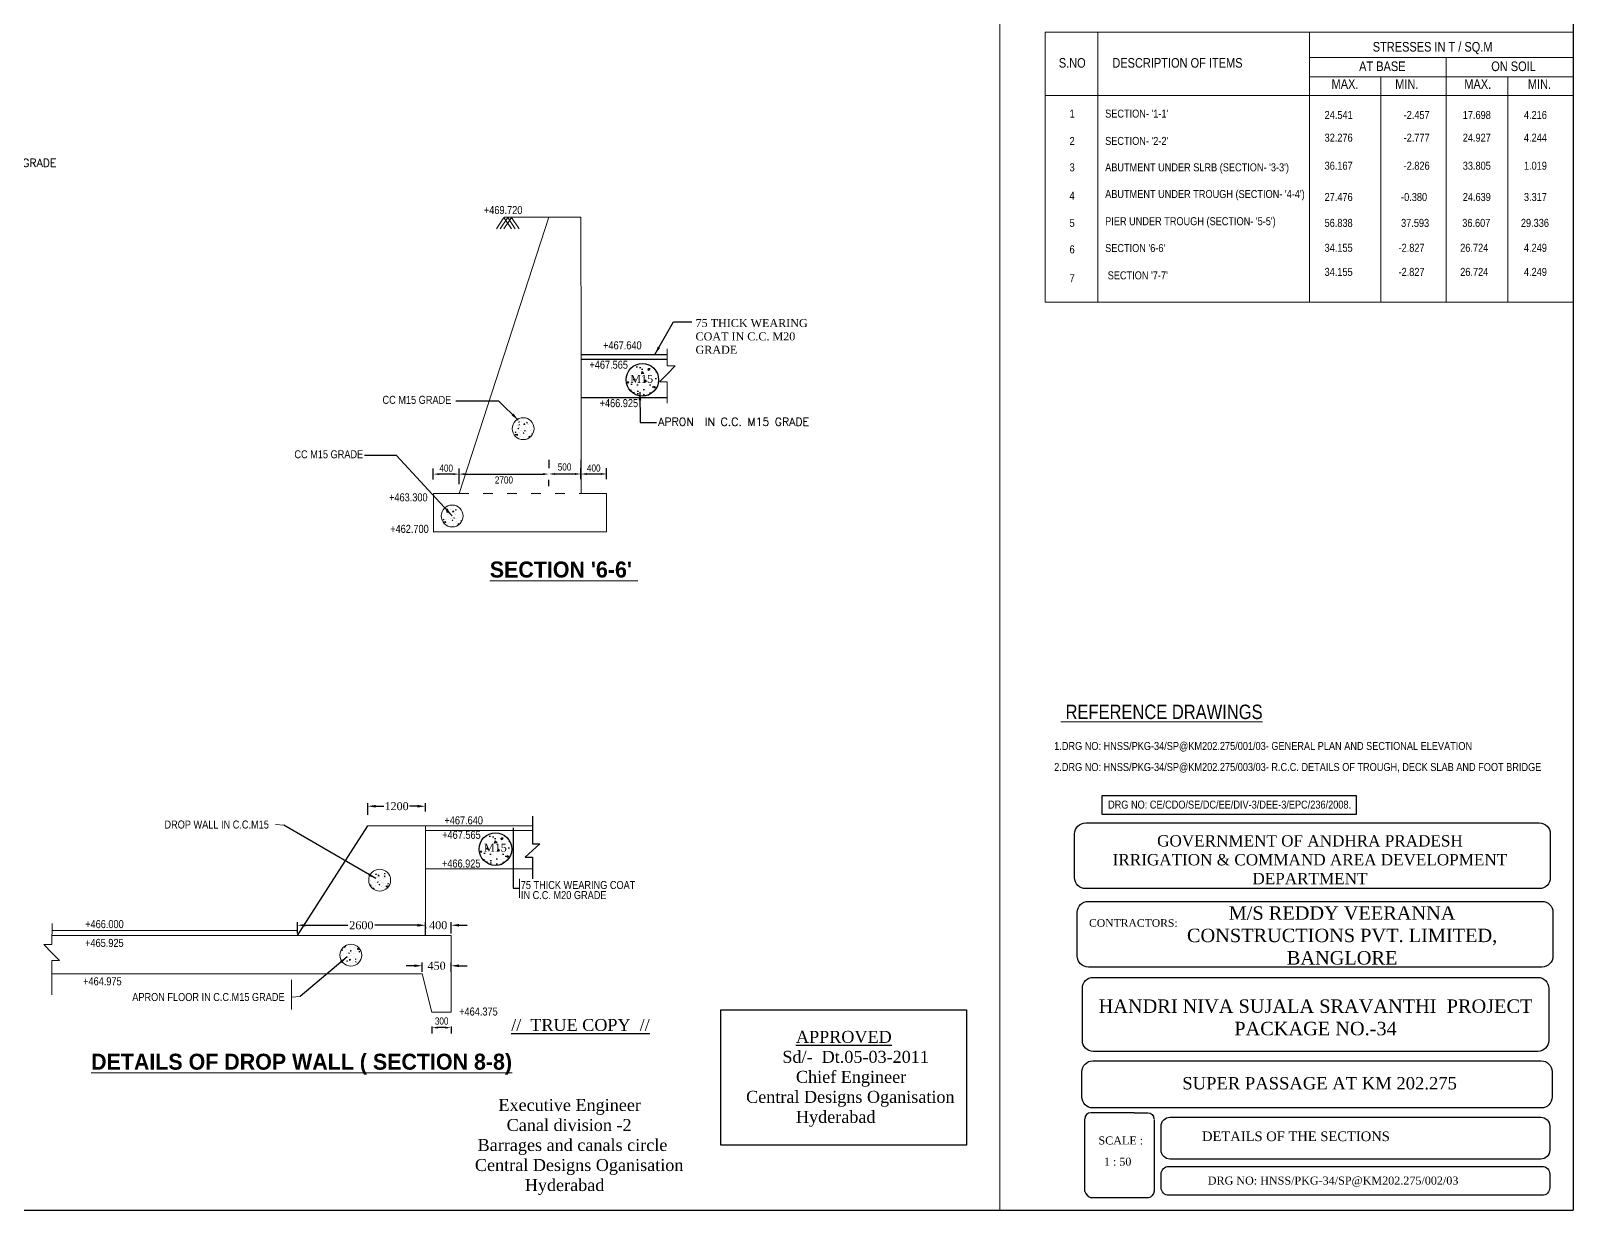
# Model space of a CAD drawing. Header units: millimetres. Extents: x 80 to 6605, y 46 to 2491.
# Drawn here: x 5959 to 6440.8, y 95.7 to 464.2 of the extents above; entities that cross this region are included whole.
import ezdxf
from ezdxf.enums import TextEntityAlignment as Align

# ---------------------------------------------------------------- set-up
doc = ezdxf.new("R2010")
doc.units = ezdxf.units.MM
doc.linetypes.add('ACAD_ISO03W100', pattern=[30, 12, -18])
for name, color, linetype in [('MAIN', 7, 'Continuous'), ('SHEET', 3, 'Continuous'), ('TEXT_GENERAL', 4, 'Continuous')]:
    doc.layers.add(name, color=color, linetype=linetype)
doc.styles.add('ARIAL NARROW', font='ARIALN.TTF')
doc.styles.add('CITYBLUEPR', font='cityb___.ttf')
doc.styles.add('ROMANS', font='romans.shx', dxfattribs={"height": 2.5})
doc.styles.get("Standard").update_dxf_attribs({"font": 'times.ttf', "height": 2.5})
doc.styles.add('TNR_2.5', font='times.ttf', dxfattribs={"height": 2.5})
doc.dimstyles.new('ISO-25', dxfattribs={"dimtxt": 2.5, "dimasz": 2.5, "dimexe": 1.25, "dimexo": 0.625, "dimtad": 1, "dimlfac": 25, "dimtxsty": 'Standard', "dimcen": 2.5, "dimadec": 0, "dimazin": 0, "dimtfac": 1, "dimtmove": 0, "dimatfit": 3, "dimfxl": 1, "dimarcsym": 0})
doc.dimstyles.new('STANDARD$0', dxfattribs={"dimscale": 88.888889, "dimtxt": 0.02, "dimasz": 0.02, "dimexe": 0.1, "dimexo": 0.1, "dimgap": 0.09, "dimtad": 2, "dimtih": 1, "dimtoh": 1, "dimdec": 0, "dimzin": 1, "dimdsep": 46, "dimtxsty": 'Standard', "dimcen": 0.09, "dimadec": 0, "dimazin": 0, "dimtfac": 1, "dimtdec": 4, "dimtofl": 0, "dimtmove": 0, "dimatfit": 3, "dimfxl": 1, "dimtolj": 1, "dimtzin": 1, "dimarcsym": 0})
doc.dimstyles.new('STANDARD$7', dxfattribs={"dimtxt": 2, "dimasz": 2, "dimexe": 1.25, "dimexo": 0.625, "dimtad": 1, "dimdec": 0, "dimlfac": 0.5, "dimdsep": 46, "dimtxsty": 'Standard', "dimcen": 2.5, "dimadec": 0, "dimazin": 0, "dimtfac": 1, "dimtdec": 0, "dimtmove": 0, "dimatfit": 3, "dimfxl": 1, "dimtolj": 1, "dimtzin": 0, "dimarcsym": 0})
doc.dimstyles.new('STYLE_ESH', dxfattribs={"dimtxt": 2.5, "dimasz": 2.5, "dimexe": 1, "dimexo": 0.625, "dimtad": 0, "dimtih": 1, "dimtoh": 1, "dimdec": 0, "dimlfac": 100, "dimzin": 9, "dimdsep": 46, "dimtxsty": 'TNR_2.5', "dimcen": 2.5, "dimadec": 0, "dimazin": 2, "dimtfac": 1, "dimtdec": 0, "dimtofl": 0, "dimtmove": 2, "dimatfit": 3, "dimfxl": 1, "dimarcsym": 0})

# ---------------------------------------------------------------- blocks, each defined once
blk = doc.blocks.new('*D95')
at = {"layer": 'Defpoints', "color": 0, "transparency": 16777216}
for p in [(6084.33, 157.5), (6090.29, 157.5), (6084.33, 152.69)]:
    blk.add_point(p, dxfattribs=at)
at = {"layer": 'TEXT_GENERAL', "color": 0, "lineweight": -2, "transparency": 16777216}
for p, q in [((6084.33, 153.05), (6084.33, 150.91)), ((6088.51, 152.69), (6086.11, 152.69)), ((6090.29, 153.05), (6090.29, 150.91))]:
    blk.add_line(p, q, dxfattribs=at)
at = {"layer": 'TEXT_GENERAL', "color": 0, "transparency": 16777216}
for points in [[(6086.11, 152.99), (6086.11, 152.39), (6084.33, 152.69)], [(6088.51, 152.99), (6088.51, 152.39), (6090.29, 152.69)]]:
    blk.add_solid(points, dxfattribs=at)
at = {"layer": 'TEXT_GENERAL', "color": 0, "lineweight": 9, "transparency": 16777216, "insert": (6087.37, 154.75), "char_height": 2.222, "attachment_point": 5, "style": 'ARIAL NARROW'}
blk.add_mtext('\\A1;300', dxfattribs=at)
blk = doc.blocks.new('*D96')
at = {"color": 0, "lineweight": -2, "transparency": 16777216}
for p, q in [((6078.79, 172.03), (6076.29, 172.03)), ((6081.29, 170.12), (6081.29, 173.03)), ((6090.29, 170.12), (6090.29, 173.03)), ((6092.79, 172.03), (6095.29, 172.03))]:
    blk.add_line(p, q, dxfattribs=at)
at = {"color": 0, "transparency": 16777216}
for points in [[(6078.79, 172.44), (6078.79, 171.61), (6081.29, 172.03)], [(6092.79, 172.44), (6092.79, 171.61), (6090.29, 172.03)]]:
    blk.add_solid(points, dxfattribs=at)
at = {"layer": 'Defpoints', "color": 0, "transparency": 16777216}
for p in [(6081.29, 169.5), (6090.29, 172.03), (6090.29, 169.5)]:
    blk.add_point(p, dxfattribs=at)
at = {"color": 0, "transparency": 16777216, "insert": (6085.79, 172.03), "char_height": 2.5, "attachment_point": 5, "style": 'TNR_2.5'}
blk.add_mtext('450', dxfattribs=at)
blk = doc.blocks.new('*D97')
at = {"color": 0, "lineweight": -2, "transparency": 16777216}
for p, q in [((6079.79, 184.69), (6077.29, 184.69)), ((6082.29, 184.18), (6082.29, 183.69)), ((6090.29, 182.12), (6090.29, 185.69)), ((6092.79, 184.69), (6095.29, 184.69))]:
    blk.add_line(p, q, dxfattribs=at)
at = {"color": 0, "transparency": 16777216}
for points in [[(6079.79, 185.1), (6079.79, 184.27), (6082.29, 184.69)], [(6092.79, 185.1), (6092.79, 184.27), (6090.29, 184.69)]]:
    blk.add_solid(points, dxfattribs=at)
at = {"layer": 'Defpoints', "color": 0, "transparency": 16777216}
for p in [(6082.29, 184.8), (6090.29, 184.69), (6090.29, 181.5)]:
    blk.add_point(p, dxfattribs=at)
at = {"color": 0, "transparency": 16777216, "insert": (6086.29, 184.69), "char_height": 2.5, "attachment_point": 5, "style": 'TNR_2.5'}
blk.add_mtext('400', dxfattribs=at)
blk = doc.blocks.new('*D123')
at = {"color": 0, "lineweight": -2, "transparency": 16777216}
for p, q in [((6064.29, 219.18), (6064.29, 222.88)), ((6066.79, 221.88), (6069.26, 221.88)), ((6079.79, 221.88), (6077.33, 221.88)), ((6082.29, 220.27), (6082.29, 222.88))]:
    blk.add_line(p, q, dxfattribs=at)
at = {"color": 0, "transparency": 16777216}
for points in [[(6066.79, 222.29), (6066.79, 221.46), (6064.29, 221.88)], [(6079.79, 222.29), (6079.79, 221.46), (6082.29, 221.88)]]:
    blk.add_solid(points, dxfattribs=at)
at = {"layer": 'Defpoints', "color": 0, "transparency": 16777216}
for p in [(6082.29, 221.88), (6064.29, 218.56), (6082.29, 219.65)]:
    blk.add_point(p, dxfattribs=at)
at = {"color": 0, "transparency": 16777216, "insert": (6073.29, 221.88), "char_height": 2.5, "attachment_point": 5, "style": 'TNR_2.5'}
blk.add_mtext('1200', dxfattribs=at)
blk = doc.blocks.new('*D155')
at = {"layer": 'Defpoints', "color": 0, "transparency": 16777216}
for p in [(6130.86, 325.68), (6130.86, 319.57), (6138.91, 319.57)]:
    blk.add_point(p, dxfattribs=at)
at = {"layer": 'TEXT_GENERAL', "color": 0, "lineweight": -2, "transparency": 16777216}
for p, q in [((6130.86, 324.02), (6130.86, 327.46)), ((6137.13, 325.68), (6132.64, 325.68)), ((6138.91, 324.02), (6138.91, 327.46))]:
    blk.add_line(p, q, dxfattribs=at)
at = {"layer": 'TEXT_GENERAL', "color": 0, "transparency": 16777216}
for points in [[(6132.64, 325.98), (6132.64, 325.38), (6130.86, 325.68)], [(6137.13, 325.98), (6137.13, 325.38), (6138.91, 325.68)]]:
    blk.add_solid(points, dxfattribs=at)
at = {"layer": 'TEXT_GENERAL', "color": 0, "lineweight": 9, "transparency": 16777216, "insert": (6134.88, 327.52), "char_height": 2.222, "attachment_point": 5, "style": 'ARIAL NARROW'}
blk.add_mtext('\\A1;400', dxfattribs=at)
blk = doc.blocks.new('*D154')
at = {"layer": 'Defpoints', "color": 0, "transparency": 16777216}
for p in [(6092.8, 326.95), (6120.84, 326.31), (6120.84, 325.65)]:
    blk.add_point(p, dxfattribs=at)
at = {"layer": 'TEXT_GENERAL', "color": 0, "lineweight": -2, "transparency": 16777216}
for p, q in [((6092.8, 322.51), (6092.8, 323.87)), ((6094.58, 325.65), (6119.06, 325.65)), ((6120.84, 321.87), (6120.84, 323.87))]:
    blk.add_line(p, q, dxfattribs=at)
at = {"layer": 'TEXT_GENERAL', "color": 0, "transparency": 16777216}
for points in [[(6094.58, 325.95), (6094.58, 325.35), (6092.8, 325.65)], [(6119.06, 325.95), (6119.06, 325.35), (6120.84, 325.65)]]:
    blk.add_solid(points, dxfattribs=at)
at = {"layer": 'TEXT_GENERAL', "color": 0, "lineweight": 9, "transparency": 16777216, "insert": (6106.82, 323.81), "char_height": 2.222, "attachment_point": 5, "style": 'ARIAL NARROW'}
blk.add_mtext('\\A1;2700', dxfattribs=at)
blk = doc.blocks.new('*D153')
at = {"layer": 'Defpoints', "color": 0, "transparency": 16777216}
for p in [(6084.76, 325.65), (6084.76, 319.54), (6092.8, 319.54)]:
    blk.add_point(p, dxfattribs=at)
at = {"layer": 'TEXT_GENERAL', "color": 0, "lineweight": -2, "transparency": 16777216}
for p, q in [((6084.76, 323.99), (6084.76, 327.43)), ((6091.03, 325.65), (6086.53, 325.65)), ((6092.8, 323.99), (6092.8, 327.43))]:
    blk.add_line(p, q, dxfattribs=at)
at = {"layer": 'TEXT_GENERAL', "color": 0, "transparency": 16777216}
for points in [[(6086.53, 325.95), (6086.53, 325.35), (6084.76, 325.65)], [(6091.03, 325.95), (6091.03, 325.35), (6092.8, 325.65)]]:
    blk.add_solid(points, dxfattribs=at)
at = {"layer": 'TEXT_GENERAL', "color": 0, "lineweight": 9, "transparency": 16777216, "insert": (6088.78, 327.5), "char_height": 2.222, "attachment_point": 5, "style": 'ARIAL NARROW'}
blk.add_mtext('\\A1;400', dxfattribs=at)
blk = doc.blocks.new('*D156')
at = {"layer": 'Defpoints', "color": 0, "transparency": 16777216}
for p in [(6120.85, 325.69), (6130.85, 325.69), (6130.85, 325.69)]:
    blk.add_point(p, dxfattribs=at)
at = {"layer": 'TEXT_GENERAL', "color": 0, "lineweight": -2, "transparency": 16777216}
for p, q in [((6120.85, 330.13), (6120.85, 327.46)), ((6130.85, 330.13), (6130.85, 327.46)), ((6122.63, 325.69), (6129.07, 325.69))]:
    blk.add_line(p, q, dxfattribs=at)
at = {"layer": 'TEXT_GENERAL', "color": 0, "transparency": 16777216}
for points in [[(6122.63, 325.98), (6122.63, 325.39), (6120.85, 325.69)], [(6129.07, 325.98), (6129.07, 325.39), (6130.85, 325.69)]]:
    blk.add_solid(points, dxfattribs=at)
at = {"layer": 'TEXT_GENERAL', "color": 0, "lineweight": 9, "transparency": 16777216, "insert": (6125.76, 327.87), "char_height": 2.222, "attachment_point": 5, "style": 'ARIAL NARROW'}
blk.add_mtext('\\A1;500', dxfattribs=at)

msp = doc.modelspace()

# ---------------------------------------------------------------- hatches: boundary and pattern name
h = msp.add_hatch()
h.set_pattern_fill('AR-CONC', color=256, scale=0.03, style=0)
h.set_pattern_definition([(130, (6234.003, 249.077), (-5.46554, -0.47817), [0.5715, -6.2865]), (185, (6234.003, 249.077), (1.05728, 5.7317), [0.4572, -5.0292]), (79.549, (6233.5477, 249.037), (-4.40828, 5.2535), [0.4857, -5.3427]), (133.816, (6234.003, 250.601), (-8.13237, -1.26127), [0.85725, -9.42975]), (83.3644, (6233.3255, 250.496), (-7.12213, 7.42277), [0.72855, -8.01405]), (188.816, (6234.003, 250.601), (-7.12214, 7.42275), [0.6858, -7.5438]), (159, (6233.241, 250.22), (-4.54845, -3.06797), [0.5715, -6.2865]), (214, (6233.241, 250.22), (-1.85406, 5.52564), [0.4572, -5.0292]), (108.5486, (6232.862, 249.9644), (-6.4025, 2.45769), [0.4857, -5.3427]), (142.5, (6234.0032, 249.077), (-0.092658, 2.53665), [0, -4.96824, 0, -5.1054, 0, -5.04825]), (172.5, (6234.0032, 249.077), (-2.00459, 3.005417), [0, -2.91084, 0, -4.85394, 0, -1.92405]), (212.5, (6235.7024, 249.077), (-4.067718, -0.171862), [0, -1.905, 0, -5.9436, 0, -7.8867]), (222.5, (6236.4644, 249.077), (-4.443875, 0.762795), [0, -2.4765, 0, -3.94716, 0, -5.6007])])
h.paths.add_polyline_path([(6145.86228, 357.98579, -0.346392158), (6151.86228, 359.88268), (6151.86228, 350.36426, -0.346392158), (6145.86228, 352.26115)])
h.paths.add_polyline_path([(6151.86228, 359.88268, -0.312101352), (6155.15358, 355.12347, -0.312101352), (6151.86228, 350.36426)])
h.paths.add_polyline_path([(6144.9805, 355.12347, -0.150541428), (6145.86228, 357.98579), (6145.86228, 352.26115, -0.150541428)])
h = msp.add_hatch()
h.set_pattern_fill('AR-CONC', color=256, scale=0.03, style=0)
h.set_pattern_definition([(130, (6188.1073, 102.4424), (-5.46554, -0.47817), [0.5715, -6.2865]), (185, (6188.1073, 102.4424), (1.05728, 5.7317), [0.4572, -5.0292]), (79.549, (6187.652, 102.4025), (-4.40828, 5.2535), [0.4857, -5.3427]), (133.816, (6188.1073, 103.9664), (-8.13237, -1.26127), [0.85725, -9.42975]), (83.3644, (6187.43, 103.861), (-7.12213, 7.42277), [0.72855, -8.01405]), (188.816, (6188.107, 103.966), (-7.12214, 7.42275), [0.6858, -7.5438]), (159, (6187.3453, 103.5854), (-4.54845, -3.06797), [0.5715, -6.2865]), (214, (6187.3453, 103.5854), (-1.85406, 5.52564), [0.4572, -5.0292]), (108.5486, (6186.9663, 103.3297), (-6.4025, 2.45769), [0.4857, -5.3427]), (142.5, (6188.1073, 102.4424), (-0.092658, 2.53665), [0, -4.96824, 0, -5.1054, 0, -5.04825]), (172.5, (6188.1073, 102.4424), (-2.00459, 3.005417), [0, -2.91084, 0, -4.85394, 0, -1.92405]), (212.5, (6189.8066, 102.4424), (-4.067718, -0.171862), [0, -1.905, 0, -5.9436, 0, -7.8867]), (222.5, (6190.5686, 102.4424), (-4.443875, 0.762795), [0, -2.4765, 0, -3.94716, 0, -5.6007])])
h.paths.add_polyline_path([(6099.96646, 211.35114, -0.346392158), (6105.96646, 213.24802), (6105.96646, 203.72961, -0.346392158), (6099.96646, 205.6265)])
h.paths.add_polyline_path([(6105.96646, 213.24802, -0.312101352), (6109.25777, 208.48882, -0.312101352), (6105.96646, 203.72961)])
h.paths.add_polyline_path([(6099.08468, 208.48882, -0.150541428), (6099.96646, 211.35114), (6099.96646, 205.6265, -0.150541428)])

# ---------------------------------------------------------------- linework, layer by layer
for p, q in [((6440.81445, 685.66503), (6440.81445, 95.66503)), ((6130.88063, 363.0743), (6157.68661, 363.0743)), ((6130.88063, 361.5743), (6157.68661, 361.5743)), ((6105.26911, 348.47875), (6091.7975, 348.42924)), ((6130.90107, 349.57355), (6157.68661, 349.5743)), ((6138.90711, 307.57758), (6084.85251, 307.54633)), ((6115.71248, 218.74525), (6115.71248, 210.16408)), ((6042.29224, 181.49694), (6064.29224, 215.79694)), ((6117.98462, 210.16408), (6113.43753, 205.95762)), ((6115.71248, 210.16408), (6117.98462, 210.16408)), ((6113.43753, 205.95762), (6115.71248, 205.95762)), ((6115.71248, 205.95762), (6115.71248, 199.22729)), ((6042.29224, 182.12194), (6042.29224, 185.6727)), ((6044.79224, 184.6727), (6058.08126, 184.6727)), ((6079.79224, 184.6727), (6066.50322, 184.6727)), ((6082.29224, 181.69084), (6082.29224, 185.6727)), ((6309.92722, 123.97015), (6309.92722, 101.56054)), ((5550.81445, 95.66503), (6440.81445, 95.66503))]:
    msp.add_line(p, q)
at = {"color": 7}
for p, q in [((6303.64285, 126.11095), (6290.20279, 126.11095)), ((6288.27098, 101.49986), (6288.27098, 124.17913)), ((6308.08482, 99.53613), (6290.20279, 99.53613))]:
    msp.add_line(p, q, dxfattribs=at)
for points in [[(6293.7171, 225.23776), (6373.05382, 225.23776), (6373.05382, 219.29657), (6293.7171, 219.29657)], [(6174.6226, 158.21017), (6251.28591, 158.21017), (6251.28591, 116.00773), (6174.6226, 116.00773)]]:
    msp.add_lwpolyline(points, close=True)
for points in [[(6288.56433, 216.6707), (6430.20151, 216.6707, -0.414213562), (6433.66575, 213.20646), (6433.66575, 199.58325, -0.414213562), (6430.20151, 196.11901), (6288.56433, 196.11901, -0.414213562), (6285.10009, 199.58325), (6285.10009, 213.20646, -0.414213562)], [(6289.38517, 192.15073), (6431.02235, 192.15073, -0.414213562), (6434.48659, 188.68649), (6434.48659, 175.06327, -0.414213562), (6431.02235, 171.59903), (6289.38517, 171.59903, -0.414213562), (6285.92093, 175.06327), (6285.92093, 188.68649, -0.414213562)], [(6290.89696, 168.39061), (6429.79161, 168.39061, -0.414213562), (6433.18878, 164.99345), (6433.18878, 148.65704, -0.414213562), (6429.79161, 145.25988), (6290.89696, 145.25988, -0.414213562), (6287.4998, 148.65704), (6287.4998, 164.99345, -0.414213562)], [(6290.78728, 142.33463), (6430.83939, 142.33463, -0.414213562), (6434.26486, 138.90916), (6434.26486, 131.03092, -0.414213562), (6430.83939, 127.60545), (6290.78728, 127.60545, -0.414213562), (6287.36181, 131.03092), (6287.36181, 138.90916, -0.414213562)], [(6314.92959, 124.7045), (6430.67514, 124.7045, -0.414213562), (6433.5061, 121.87353), (6433.5061, 114.46235, -0.414213562), (6430.67514, 111.63138), (6314.92959, 111.63138, -0.414213562), (6312.09862, 114.46235), (6312.09862, 121.87353, -0.414213562)], [(6314.51838, 109.34612), (6431.11321, 109.34612, -0.414213562), (6433.51954, 106.9398), (6433.51954, 102.70724, -0.414213562), (6431.11321, 100.30092), (6314.51838, 100.30092, -0.414213562), (6312.11205, 102.70724), (6312.11205, 106.9398, -0.414213562)]]:
    msp.add_lwpolyline(points, format="xyb", close=True)
for points in [[(6303.64285, 126.11095), (6307.92693, 126.11095, -0.414213562), (6309.85875, 124.17913)], [(6309.92635, 101.57563, -0.368140093), (6308.02954, 99.52923)]]:
    msp.add_lwpolyline(points, format="xyb", dxfattribs=at)
for centre in [(6150.06704, 355.12347), (6104.17122, 208.48882)]:
    msp.add_circle(centre, 5.08654)
for centre, radius, start, end in [((6290.20279, 124.17913), 1.93182, 90, 180), ((6291.41311, 102.70939), 3.36689, 200.3157406, 249.7662947)]:
    msp.add_arc(centre, radius, start, end, dxfattribs=at)
for points in [[(6044.79224, 185.08937), (6044.79224, 184.25603), (6042.29224, 184.6727)], [(6079.79224, 185.08937), (6079.79224, 184.25603), (6082.29224, 184.6727)]]:
    msp.add_solid(points)
at = {"layer": 'MAIN', "color": 0, "linetype": 'Continuous', "lineweight": 9}
for p, q in [((6275.91676, 463.7808), (6275.91676, 379.40714)), ((6292.31968, 463.7808), (6292.31968, 379.40714)), ((6358.50223, 463.7808), (6358.50223, 379.40714)), ((6440.81445, 463.7808), (6440.81445, 362.06841)), ((6401.13475, 455.84229), (6401.13475, 379.40714)), ((6380.77113, 449.75609), (6380.77113, 379.40714)), ((6420.43936, 449.75609), (6420.43936, 379.40714))]:
    msp.add_line(p, q, dxfattribs=at)
at = {"layer": 'MAIN', "color": 0, "lineweight": 9}
for p, q in [((6275.91676, 463.7808), (6440.81445, 463.7808)), ((6358.50223, 455.84229), (6440.81445, 455.84229)), ((6358.50223, 449.75609), (6440.81445, 449.75609)), ((6275.91676, 443.98996), (6440.81445, 443.98996)), ((6275.91676, 379.40714), (6440.81445, 379.40714))]:
    msp.add_line(p, q, dxfattribs=at)
at = {"layer": 'TEXT_GENERAL', "color": 0, "lineweight": 9}
for p, q in [((6261.73929, 95.66503), (6261.73929, 685.66503)), ((6092.85251, 319.57171), (6120.88384, 405.96886)), ((6106.80412, 405.8519), (6104.45138, 402.24729)), ((6106.80412, 405.84258), (6104.45138, 402.23797)), ((6107.99828, 405.8519), (6105.64554, 402.24729)), ((6107.99828, 405.84258), (6105.64554, 402.23797)), ((6106.80412, 405.8519), (6109.15686, 402.24729)), ((6106.80412, 405.84258), (6109.15686, 402.23797)), ((6109.19244, 405.84258), (6106.8397, 402.23797)), ((6106.88385, 405.91483), (6130.88385, 405.91886)), ((6107.99828, 405.8519), (6110.35102, 402.24729)), ((6107.99828, 405.84258), (6110.35102, 402.23797)), ((6109.19244, 405.8519), (6111.54518, 402.24729)), ((6109.19244, 405.84258), (6111.54518, 402.23797)), ((6130.88384, 405.96886), (6130.89835, 363.0743)), ((6130.89835, 363.0743), (6130.90711, 319.57189)), ((6157.85173, 364.82078), (6157.85173, 359.46724)), ((6155.41389, 354.49712), (6157.85827, 356.91865)), ((6157.85173, 359.46724), (6160.30264, 359.46724)), ((6160.30264, 359.46724), (6157.85827, 356.91865)), ((6157.85173, 354.49712), (6155.41389, 354.49712)), ((6157.85173, 347.81623), (6157.85173, 354.49712)), ((6110.3144, 338.6473), (6110.54213, 338.62737)), ((6110.31613, 338.64752), (6110.49981, 338.86641)), ((6110.34801, 338.01236), (6110.53753, 337.88453)), ((6110.34828, 338.01295), (6110.61505, 338.11535)), ((6110.42328, 337.60529), (6110.42328, 337.60529)), ((6110.46961, 338.87361), (6110.46961, 338.87361)), ((6110.48333, 338.59029), (6110.48333, 338.59029)), ((6110.5441, 338.62163), (6110.50005, 338.86045)), ((6110.53782, 337.88489), (6110.61507, 338.11513)), ((6110.75475, 337.79615), (6111.0515, 338.10543)), ((6110.75559, 337.7937), (6111.09444, 337.74114)), ((6111.09383, 337.74277), (6111.05174, 338.1046)), ((6111.14034, 339.80573), (6111.36808, 339.78581)), ((6111.14207, 339.80595), (6111.32575, 340.02485)), ((6111.17306, 340.81725), (6111.17306, 340.81725)), ((6111.29555, 340.03205), (6111.29555, 340.03205)), ((6111.30927, 339.74873), (6111.30927, 339.74873)), ((6111.37005, 339.78007), (6111.32599, 340.01889)), ((6111.41185, 341.86694), (6111.63958, 341.84702)), ((6111.41356, 341.86716), (6111.53868, 342.01627)), ((6111.43552, 341.05896), (6111.62504, 340.93113)), ((6111.43578, 341.05956), (6111.70255, 341.16196)), ((6111.43712, 338.71586), (6111.43712, 338.71586)), ((6111.56074, 337.31545), (6111.56074, 337.31545)), ((6111.64156, 341.84131), (6111.60928, 342.01627)), ((6111.62533, 340.9315), (6111.70258, 341.16173)), ((6111.70017, 340.28915), (6111.70017, 340.28915)), ((6111.73682, 341.97568), (6111.73682, 341.97568)), ((6111.75995, 340.31471), (6111.75995, 340.31471)), ((6111.80301, 338.69187), (6111.80301, 338.69187)), ((6111.87779, 337.40313), (6111.87779, 337.40313)), ((6111.98114, 340.69944), (6111.98114, 340.69944)), ((6112.04049, 339.26234), (6112.04049, 339.26234)), ((6112.13995, 337.89095), (6112.13995, 337.89095)), ((6112.18628, 339.15927), (6112.18628, 339.15927)), ((6112.20484, 342.00388), (6112.20484, 342.00388)), ((6112.56328, 339.80293), (6112.56328, 339.80293)), ((6112.6179, 338.90583), (6112.6179, 338.90583)), ((6112.78498, 338.40821), (6113.01271, 338.38829)), ((6112.78671, 338.40843), (6112.97039, 338.62733)), ((6112.84341, 339.83458), (6112.84341, 339.83458)), ((6112.88974, 341.10291), (6112.88974, 341.10291)), ((6112.93493, 340.82501), (6112.93493, 340.82501)), ((6113.01467, 338.38253), (6112.97062, 338.62135)), ((6112.98934, 341.16825), (6113.2861, 341.47754)), ((6112.99019, 341.16581), (6113.32904, 341.11325)), ((6113.32843, 341.11487), (6113.28634, 341.4767)), ((6113.28707, 339.2412), (6113.47659, 339.11337)), ((6113.28734, 339.2418), (6113.37332, 339.2748)), ((6113.47688, 339.11374), (6113.53093, 339.2748)), ((6113.65992, 340.67055), (6113.65992, 340.67055)), ((6113.76276, 339.07327), (6113.76276, 339.07327)), ((6113.79381, 340.22878), (6113.79381, 340.22878)), ((6113.88242, 341.62785), (6114.11015, 341.60793)), ((6113.88414, 341.62807), (6114.06782, 341.84697)), ((6114.02181, 337.71991), (6114.02181, 337.71991)), ((6114.11213, 341.6022), (6114.06808, 341.84103)), ((6114.07435, 339.17641), (6114.07435, 339.17641)), ((6114.09615, 338.15921), (6114.09615, 338.15921)), ((6114.3779, 341.01498), (6114.3779, 341.01498)), ((6114.55874, 337.16552), (6114.8555, 337.4748)), ((6114.7996, 340.10284), (6114.7996, 340.10284)), ((6114.84593, 341.37117), (6114.84593, 341.37117)), ((6114.89783, 337.11213), (6114.85574, 337.47397)), ((6114.97561, 337.84548), (6114.97561, 337.84548)), ((6115.02411, 339.22262), (6115.02411, 339.22262)), ((6115.51774, 338.16913), (6115.74547, 338.1492)), ((6115.51948, 338.16934), (6115.70316, 338.38824)), ((6110.43483, 337.21316), (6110.43483, 337.21316)), ((6113.33242, 337.22952), (6113.33242, 337.22952)), ((6114.55959, 337.16305), (6114.89844, 337.1105)), ((6084.85251, 319.56423), (6084.85251, 307.54633)), ((6092.85251, 319.56423), (6084.85251, 319.54651)), ((6138.90711, 319.57189), (6130.90711, 319.57189)), ((6138.90711, 319.57189), (6138.90711, 307.57758)), ((6088.72769, 313.5582), (6088.72769, 313.5582)), ((6088.96648, 314.60789), (6089.19421, 314.58797)), ((6088.96819, 314.60811), (6089.09331, 314.75722)), ((6088.99015, 313.79991), (6089.17967, 313.67208)), ((6088.99041, 313.80051), (6089.25718, 313.90291)), ((6089.19619, 314.58226), (6089.16391, 314.75722)), ((6089.17996, 313.67245), (6089.25721, 313.90268)), ((6089.79795, 313.44039), (6089.79795, 313.44039)), ((6090.02166, 314.74483), (6090.02166, 314.74483)), ((6090.70655, 313.84386), (6090.70655, 313.84386)), ((6090.75175, 313.56596), (6090.75175, 313.56596)), ((6090.80616, 313.90921), (6091.10291, 314.21849)), ((6090.807, 313.90676), (6091.14585, 313.8542)), ((6091.14524, 313.85582), (6091.10315, 314.21765)), ((6091.47673, 313.4115), (6091.47673, 313.4115)), ((6091.69924, 314.3688), (6091.92697, 314.34888)), ((6091.70096, 314.36902), (6091.88464, 314.58792)), ((6091.92894, 314.34315), (6091.88489, 314.58198)), ((6087.86903, 311.38825), (6088.09676, 311.36832)), ((6087.87076, 311.38847), (6088.05444, 311.60736)), ((6087.90264, 310.75331), (6088.09216, 310.62548)), ((6087.90291, 310.7539), (6088.16968, 310.85631)), ((6087.97791, 310.34624), (6087.97791, 310.34624)), ((6087.98945, 309.95411), (6087.98945, 309.95411)), ((6088.02424, 311.61456), (6088.02424, 311.61456)), ((6088.03795, 311.33124), (6088.03795, 311.33124)), ((6088.09873, 311.36258), (6088.05468, 311.6014)), ((6088.09245, 310.62584), (6088.1697, 310.85608)), ((6088.30937, 310.5371), (6088.60613, 310.84638)), ((6088.31022, 310.53465), (6088.64907, 310.48209)), ((6088.64846, 310.48372), (6088.60637, 310.84555)), ((6088.99175, 311.45681), (6088.99175, 311.45681)), ((6089.11537, 310.0564), (6089.11537, 310.0564)), ((6089.2548, 313.0301), (6089.2548, 313.0301)), ((6089.35764, 311.43282), (6089.35764, 311.43282)), ((6089.43242, 310.14408), (6089.43242, 310.14408)), ((6089.57676, 313.05566), (6089.57676, 313.05566)), ((6089.8573, 312.00329), (6089.8573, 312.00329)), ((6089.95677, 310.6319), (6089.95677, 310.6319)), ((6090.0031, 311.90022), (6090.0031, 311.90022)), ((6090.3801, 312.54388), (6090.3801, 312.54388)), ((6090.43472, 311.64678), (6090.43472, 311.64678)), ((6090.60179, 311.14916), (6090.82952, 311.12924)), ((6090.60353, 311.14938), (6090.78721, 311.36828)), ((6090.66023, 312.57553), (6090.66023, 312.57553)), ((6090.83149, 311.12348), (6090.78744, 311.3623)), ((6091.10389, 311.98215), (6091.29341, 311.85432)), ((6091.10416, 311.98275), (6091.19014, 312.01575)), ((6091.14923, 309.97047), (6091.14923, 309.97047)), ((6091.2937, 311.85469), (6091.34774, 312.01575)), ((6091.57958, 311.81422), (6091.57958, 311.81422)), ((6091.61062, 312.96973), (6091.61062, 312.96973)), ((6091.83863, 310.46086), (6091.83863, 310.46086)), ((6091.89116, 311.91736), (6091.89116, 311.91736)), ((6091.91296, 310.90016), (6091.91296, 310.90016)), ((6092.37556, 309.90647), (6092.67232, 310.21575)), ((6092.37641, 309.90401), (6092.71526, 309.85145)), ((6092.71465, 309.85308), (6092.67256, 310.21492)), ((6092.79242, 310.58643), (6092.79242, 310.58643)), ((6092.84092, 311.96357), (6092.84092, 311.96357)), ((6093.33455, 310.91008), (6093.56228, 310.89015)), ((6093.3363, 310.91029), (6093.51998, 311.12919)), ((6093.56425, 310.88437), (6093.5202, 311.12319)), ((6093.59863, 312.57001), (6093.59863, 312.57001)), ((6093.83742, 311.14407), (6093.83742, 311.14407)), ((6093.92502, 311.83143), (6093.92502, 311.83143)), ((6038.08034, 216.00984), (6035.41658, 216.19245)), ((6086.29224, 215.79694), (6064.29224, 215.79694)), ((6078.29224, 215.79694), (6115.71248, 215.79694)), ((6082.29224, 215.79694), (6082.29224, 181.49694)), ((6082.29224, 214.29694), (6115.71248, 214.29694)), ((6064.74138, 198.02654), (6064.74138, 198.02654)), ((6065.06778, 198.76511), (6065.06778, 198.76511)), ((6065.82548, 198.15867), (6065.82548, 198.15867)), ((6066.73746, 200.53826), (6066.78151, 200.77708)), ((6066.96717, 200.56391), (6066.73944, 200.54399)), ((6066.77524, 198.11247), (6066.77524, 198.11247)), ((6066.96545, 200.56413), (6066.78177, 200.78303)), ((6067.05578, 199.16484), (6067.05578, 199.16484)), ((6067.08683, 198.00933), (6067.08683, 198.00933)), ((6067.18967, 199.60661), (6067.18967, 199.60661)), ((6067.37271, 198.04979), (6067.31866, 198.21086)), ((6067.56252, 198.17726), (6067.373, 198.04943)), ((6067.56225, 198.17785), (6067.47627, 198.21086)), ((6067.8594, 200.10186), (6067.52055, 200.04931)), ((6067.52116, 200.05093), (6067.56325, 200.41276)), ((6067.86025, 200.10431), (6067.56349, 200.41359)), ((6067.83491, 197.31858), (6067.87897, 197.5574)), ((6068.06287, 197.34449), (6067.8792, 197.56338)), ((6067.91466, 199.76107), (6067.91466, 199.76107)), ((6067.95985, 200.03896), (6067.95985, 200.03896)), ((6068.00618, 198.77064), (6068.00618, 198.77064)), ((6068.23169, 197.84189), (6068.23169, 197.84189)), ((6068.28631, 198.73899), (6068.28631, 198.73899)), ((6068.64475, 200.93994), (6068.64475, 200.93994)), ((6068.6633, 198.09533), (6068.6633, 198.09533)), ((6068.8091, 198.1984), (6068.8091, 198.1984)), ((6068.86845, 199.6355), (6068.86845, 199.6355)), ((6069.08964, 199.25077), (6069.08964, 199.25077)), ((6069.30876, 197.62793), (6069.30876, 197.62793)), ((6069.48645, 199.86755), (6069.40919, 200.09779)), ((6069.67599, 199.99562), (6069.40922, 200.09802)), ((6069.41161, 199.22521), (6069.41161, 199.22521)), ((6069.47022, 200.77737), (6069.50249, 200.95233)), ((6069.69993, 200.803), (6069.4722, 200.78307)), ((6069.67626, 199.99502), (6069.48674, 199.86719)), ((6069.69822, 200.80322), (6069.5731, 200.95233)), ((6069.67466, 197.65192), (6069.67466, 197.65192)), ((6069.93871, 199.7533), (6069.93871, 199.7533)), ((6070.56767, 197.55769), (6070.61172, 197.79651)), ((6070.79737, 197.58336), (6070.56964, 197.56343)), ((6070.79564, 197.58357), (6070.61197, 197.80247)), ((6070.62845, 197.52635), (6070.62845, 197.52635)), ((6070.64217, 197.80967), (6070.64217, 197.80967)), ((6082.29224, 202.29694), (6115.71248, 202.29694)), ((6064.82898, 197.33918), (6064.82898, 197.33918)), ((6065.10216, 197.07948), (6065.14621, 197.3183)), ((6065.33185, 197.10518), (6065.10412, 197.08526)), ((6065.3301, 197.1054), (6065.14643, 197.3243)), ((6065.87398, 196.78154), (6065.87398, 196.78154)), ((6066.29, 196.09911), (6065.95115, 196.04656)), ((6065.95176, 196.04819), (6065.99385, 196.41002)), ((6066.29084, 196.10157), (6065.99409, 196.41085)), ((6066.75344, 197.09527), (6066.75344, 197.09527)), ((6066.82777, 196.65597), (6066.82777, 196.65597)), ((6067.51717, 196.16557), (6067.51717, 196.16557)), ((6068.06461, 197.34427), (6067.83688, 197.32435)), ((6068.70963, 196.827), (6068.70963, 196.827)), ((6069.23398, 196.33918), (6069.23398, 196.33918)), ((6069.55103, 196.2515), (6069.55103, 196.2515)), ((6070.35618, 196.72975), (6070.01733, 196.6772)), ((6070.01794, 196.67882), (6070.06004, 197.04066)), ((6070.35703, 196.73221), (6070.06027, 197.04149)), ((6070.57395, 196.82095), (6070.4967, 197.05119)), ((6070.76349, 196.94901), (6070.49672, 197.05141)), ((6070.76376, 196.94842), (6070.57424, 196.82058)), ((6070.67695, 196.14921), (6070.67695, 196.14921)), ((6070.6885, 196.54134), (6070.6885, 196.54134)), ((5965.67759, 185.23887), (5965.55563, 178.64891)), ((5963.10472, 178.64891), (5965.5491, 176.10032)), ((5965.55563, 178.64891), (5963.10472, 178.64891)), ((6065.51313, 181.49694), (5965.60834, 181.49694)), ((6042.29224, 182.99694), (5965.6361, 182.99694)), ((6090.29224, 181.49694), (6015.16802, 181.49694)), ((6090.29224, 181.49694), (6090.29224, 157.49694)), ((5967.99347, 173.67879), (5965.5491, 176.10032)), ((5965.55563, 173.67879), (5967.99347, 173.67879)), ((5965.55563, 162.91855), (5965.55563, 173.67879)), ((6055.75469, 176.07381), (6055.75469, 176.07381)), ((6055.8423, 176.76118), (6055.8423, 176.76118)), ((6056.08109, 175.33524), (6056.08109, 175.33524)), ((6056.11547, 177.02087), (6056.15952, 176.78205)), ((6056.34516, 176.99517), (6056.11743, 177.01509)), ((6056.34342, 176.99495), (6056.15974, 176.77606)), ((6056.83879, 175.94168), (6056.83879, 175.94168)), ((6056.88729, 177.31882), (6056.88729, 177.31882)), ((6057.30331, 178.00124), (6056.96446, 178.0538)), ((6056.96507, 178.05216), (6057.00716, 177.69033)), ((6057.30416, 177.99878), (6057.0074, 177.6895)), ((6057.75077, 173.56209), (6057.79482, 173.32327)), ((6057.98048, 173.53644), (6057.75275, 173.55637)), ((6057.76675, 177.00509), (6057.76675, 177.00509)), ((6057.78855, 175.98788), (6057.78855, 175.98788)), ((6057.97876, 173.53622), (6057.79508, 173.31733)), ((6057.84109, 177.44439), (6057.84109, 177.44439)), ((6058.06909, 174.93552), (6058.06909, 174.93552)), ((6058.10014, 176.09103), (6058.10014, 176.09103)), ((6058.20298, 174.49375), (6058.20298, 174.49375)), ((6058.38602, 176.05056), (6058.33197, 175.8895)), ((6058.57583, 175.9231), (6058.38631, 176.05093)), ((6058.57556, 175.9225), (6058.48958, 175.8895)), ((6058.53048, 177.93478), (6058.53048, 177.93478)), ((6058.87271, 173.99849), (6058.53386, 174.05104)), ((6058.53447, 174.04943), (6058.57657, 173.68759)), ((6058.87356, 173.99604), (6058.5768, 173.68676)), ((6058.84823, 176.78177), (6058.89228, 176.54295)), ((6059.07792, 176.75608), (6058.85019, 176.77601)), ((6059.07619, 176.75587), (6058.89251, 176.53697)), ((6058.92797, 174.33929), (6058.92797, 174.33929)), ((6058.97316, 174.06139), (6058.97316, 174.06139)), ((6059.01949, 175.32972), (6059.01949, 175.32972)), ((6059.245, 176.25846), (6059.245, 176.25846)), ((6059.29962, 175.36136), (6059.29962, 175.36136)), ((6059.67662, 176.00503), (6059.67662, 176.00503)), ((6059.72295, 177.27335), (6059.72295, 177.27335)), ((6059.82241, 175.90195), (6059.82241, 175.90195)), ((6059.88176, 174.46486), (6059.88176, 174.46486)), ((6060.10295, 174.84959), (6060.10295, 174.84959)), ((6060.24729, 177.76117), (6060.24729, 177.76117)), ((6060.32207, 176.47242), (6060.32207, 176.47242)), ((6060.49976, 174.2328), (6060.42251, 174.00257)), ((6060.68931, 174.10474), (6060.42254, 174.00233)), ((6060.42492, 174.87515), (6060.42492, 174.87515)), ((6060.68957, 174.10533), (6060.50005, 174.23316)), ((6060.56434, 177.84885), (6060.56434, 177.84885)), ((6060.68797, 176.44843), (6060.68797, 176.44843)), ((6060.95203, 174.34705), (6060.95203, 174.34705)), ((6061.36949, 177.3706), (6061.03065, 177.42315)), ((6061.03125, 177.42153), (6061.07335, 177.0597)), ((6061.37034, 177.36815), (6061.07359, 177.05886)), ((6061.58726, 177.2794), (6061.51001, 177.04917)), ((6061.7768, 177.15135), (6061.51003, 177.04894)), ((6061.58098, 176.54267), (6061.62503, 176.30384)), ((6061.81068, 176.517), (6061.58295, 176.53692)), ((6061.77707, 177.15194), (6061.58755, 177.27977)), ((6061.80896, 176.51678), (6061.62528, 176.29788)), ((6061.64176, 176.574), (6061.64176, 176.574)), ((6061.65548, 176.29069), (6061.65548, 176.29069)), ((6061.69026, 177.95114), (6061.69026, 177.95114)), ((6061.70181, 177.55901), (6061.70181, 177.55901)), ((6032.56802, 169.49694), (5965.55563, 169.49694)), ((6081.29224, 169.49694), (6032.56802, 169.49694)), ((6059.65806, 173.16042), (6059.65806, 173.16042)), ((6060.48353, 173.32299), (6060.5158, 173.14803)), ((6060.71324, 173.29736), (6060.48551, 173.31728)), ((6060.71153, 173.29714), (6060.58641, 173.14803)), ((6084.29224, 157.49694), (6081.29224, 169.49694)), ((6040.49969, 158.39916), (6040.49969, 167.5838)), ((6043.16345, 162.41668), (6040.49969, 162.23407)), ((6090.29224, 157.49694), (6084.29224, 157.49694)), ((6090.29224, 157.49694), (6084.29224, 157.49694))]:
    msp.add_line(p, q, dxfattribs=at)
at = {"layer": 'TEXT_GENERAL', "color": 0, "linetype": 'ACAD_ISO03W100', "lineweight": 9, "ltscale": 0.25}
for p, q in [((6106.88385, 405.91483), (6130.88385, 405.91886)), ((6092.85251, 319.56423), (6130.90711, 319.57189)), ((6082.29224, 215.79694), (6082.29224, 181.49694))]:
    msp.add_line(p, q, dxfattribs=at)
at = {"layer": 'TEXT_GENERAL', "color": 0, "lineweight": 5}
msp.add_line((6111.65757, 199.21838), (6111.65757, 193.26719), dxfattribs=at)
at = {"layer": 'TEXT_GENERAL', "color": 0, "lineweight": 9}
for centre in [(6112.84341, 339.83458), (6090.66023, 312.57553), (6068.00618, 198.77064), (6059.01949, 175.32972)]:
    msp.add_circle(centre, 3.41915, dxfattribs=at)

# ---------------------------------------------------------------- texts
at = {"style": 'ROMANS'}
msp.add_text('APRON  IN C.C. M15 GRADE', height=2.5, dxfattribs=at).set_placement((6155.00716, 340.75212))
for s, height, p in [('SUPER PASSAGE AT KM 202.275', 3.85, (6318.71768, 133.39914)), ('1 : 50', 2.5, (6294.22115, 109.5727)), ('DRG NO: HNSS/PKG-34/SP@KM202.275/002/03', 2.5, (6326.69206, 103.66225))]:
    msp.add_text(s, height=height).set_placement(p)
at = {"char_height": 2.5}
for s, insert, attachment_point, style in [('{\\Fsimplex|c0;BED BLOCK} {\\Fsimplex|c0;IN RCC M30} {\\Fsimplex|c0;GRADE}', (5913.47786, 421.64642), 7, 'ROMANS'), ('2600', (6062.29224, 184.6727), 5, 'TNR_2.5')]:
    msp.add_mtext(s, dxfattribs=dict(at, insert=insert, attachment_point=attachment_point, style=style))
at = {"insert": (6166.68127, 374.09853), "char_height": 2.5, "width": 42.7777778, "attachment_point": 1, "style": 'TNR_2.5'}
msp.add_mtext('75 THICK WEARING COAT IN C.C. M20 GRADE', dxfattribs=at)
for s, insert, char_height, width, attachment_point in [('M15', (6153.42488, 356.65312), 2.5, 33.227, 3), (' M15', (6107.71071, 210.19784), 2.5, 33.227, 3), ('M/S REDDY VEERANNA CONSTRUCTIONS PVT. LIMITED, BANGLORE', (6368.64031, 190.61009), 4.2, 107.7300196, 2), ('HANDRI NIVA SUJALA SRAVANTHI  PROJECT\\PPACKAGE NO.-34', (6360.34136, 161.5158), 4.2, 151.5, 2), ('                        {\\L//  TRUE COPY  //}\\P                     \\P  \\P\\P^I^IExecutive Engineer\\P                       Canal division -2\\P^I      Barrages and canals circle \\P                Central Designs Oganisation\\P                           Hyderabad', (6075.10686, 155.40703), 3.75, 91.3235094, 1), ('                           {\\LAPPROVED}\\P                        Sd/-  Dt.05-03-2011\\P                           Chief Engineer\\P                Central Designs Oganisation\\P                           Hyderabad', (6159.80915, 151.69503), 3.75, 255, 1), ('SCALE :', (6292.53935, 118.697), 2.5, 25.272, 1)]:
    msp.add_mtext(s, dxfattribs=dict(insert=insert, char_height=char_height, width=width, attachment_point=attachment_point))
at = {"layer": 'MAIN', "color": 0, "lineweight": 9, "style": 'ARIAL NARROW'}
for s, height, p in [('       STRESSES IN T / SQ.M', 3, (6371.5101, 457.66931)), ('S.NO', 3, (6280.1384, 452.64159)), ('DESCRIPTION OF ITEMS', 3, (6296.86773, 452.64159)), ('         AT BASE                            ON SOIL', 3, (6365.35131, 451.58312)), ('MAX.            MIN.               MAX.            MIN.', 3, (6365.35131, 446.02616)), ('1', 2.5, (6283.51446, 437.03964)), ("SECTION- '1-1'", 2.5, (6294.62571, 437.03964)), ('24.541                    -2.457             17.698             4.216', 2.5, (6363.17811, 436.61406)), ('2', 2.5, (6283.51446, 428.50475)), ("SECTION- '2-2'", 2.5, (6294.62571, 428.50475)), ('32.276                    -2.777             24.927             4.244', 2.5, (6363.17811, 429.52537)), ('3', 2.5, (6283.51446, 420.25133)), ("ABUTMENT UNDER SLRB (SECTION- '3-3')", 2.5, (6294.62571, 420.25133)), ('36.167                    -2.826             33.805             1.019', 2.5, (6363.17811, 420.76084)), ("ABUTMENT UNDER TROUGH (SECTION- '4-4')", 2.5, (6294.62571, 411.91843)), ('4', 2.5, (6283.51446, 411.40719)), ('27.476                   -0.380              24.639             3.317', 2.5, (6363.17811, 410.98161)), ('5', 2.5, (6283.51446, 402.8723)), ("PIER UNDER TROUGH (SECTION- '5-5')", 2.5, (6294.62571, 403.41888)), ('56.838                   37.593             36.607            29.336', 2.5, (6363.17811, 402.88747)), ('6', 2.5, (6283.51446, 394.61887)), ("SECTION '6-6' ", 2.5, (6294.62571, 395.03676)), ('34.155                  -2.827              26.724              4.249', 2.5, (6363.17811, 395.12839)), ('7', 2.5, (6283.51446, 385.60517)), (" SECTION '7-7' ", 2.5, (6294.62571, 386.50187)), ('34.155                  -2.827              26.724              4.249', 2.5, (6363.17811, 387.5785))]:
    msp.add_text(s, height=height, dxfattribs=at).set_placement(p)
at = {"layer": 'MAIN', "color": 0, "lineweight": 5, "style": 'ARIAL NARROW'}
for s, height, p in [('%%U REFERENCE DRAWINGS', 4.5, (6280.81854, 249.11497)), ('1.DRG NO: HNSS/PKG-34/SP@KM202.275/001/03- GENERAL PLAN AND SECTIONAL ELEVATION', 2.5, (6278.70535, 239.45239)), ('2.DRG NO: HNSS/PKG-34/SP@KM202.275/003/03- R.C.C. DETAILS OF TROUGH, DECK SLAB AND FOOT BRIDGE', 2.5, (6278.70535, 232.87716)), ('DRG NO: CE/CDO/SE/DC/EE/DIV-3/DEE-3/EPC/236/2008.', 2.5, (6295.53775, 221.13078))]:
    msp.add_text(s, height=height, dxfattribs=at).set_placement(p)
at = {"layer": 'SHEET', "color": 7}
for s, insert, char_height, width, attachment_point in [('GOVERNMENT OF ANDHRA PRADESH\\PIRRIGATION & COMMAND AREA DEVELOPMENT DEPARTMENT', (6358.59428, 205.15891), 3.53871, 136.012937, 5), ('CONTRACTORS:', (6289.5977, 185.37178), 2.4063228, 35.8252135, 4), ('\\pt108.28453; DETAILS OF THE SECTIONS', (6323.73776, 120.25183), 3.0079035, 114.3593115, 1)]:
    msp.add_mtext(s, dxfattribs=dict(at, insert=insert, char_height=char_height, width=width, attachment_point=attachment_point))
at = {"layer": 'TEXT_GENERAL', "color": 0, "lineweight": 9}
for s, height, style, p in [('+469.720', 2.5, 'ARIAL NARROW', (6100.56834, 406.90602)), ('+467.640', 2.5, 'ARIAL NARROW', (6137.80743, 364.6423)), ('+467.565', 2.5, 'ARIAL NARROW', (6133.53147, 358.57768)), ('CC M15 GRADE', 2.5, 'ARIAL NARROW', (6068.89794, 347.60571)), ('+466.925', 2.5, 'ARIAL NARROW', (6136.70894, 346.58359)), ('CC M15 GRADE', 2.5, 'ARIAL NARROW', (6041.37548, 330.59641)), ('+463.300', 2.5, 'ARIAL NARROW', (6070.94581, 317.14009)), ('+462.700', 2.5, 'ARIAL NARROW', (6071.29796, 307.28652)), ("%%USECTION '6-6' ", 5, 'CITYBLUEPR', (6102.40365, 293.34197)), ('DROP WALL IN C.C.M15', 2.5, 'ARIAL NARROW', (6000.78303, 214.9123)), ('+467.640', 2.5, 'ARIAL NARROW', (6088.23727, 216.22726)), ('+466.000', 2.5, 'ARIAL NARROW', (5976.02206, 183.80002)), ('+465.925', 2.5, 'ARIAL NARROW', (5975.99989, 177.91758)), ('+464.975', 2.5, 'ARIAL NARROW', (5975.37926, 165.93297)), ('APRON FLOOR IN C.C.M15 GRADE', 2.5, 'ARIAL NARROW', (5990.7246, 161.01251)), ('%%UDETAILS OF DROP WALL ( SECTION 8-8)', 5, 'CITYBLUEPR', (5977.86216, 139.55336))]:
    msp.add_text(s, height=height, dxfattribs=dict(at, style=style)).set_placement(p)
at = {"layer": 'TEXT_GENERAL', "color": 0, "lineweight": 5, "style": 'ARIAL NARROW'}
for s, p in [('+467.565', (6087.53274, 214.19922)), ('+466.925', (6087.46453, 205.22713)), ('75 THICK WEARING COAT', (6112.07217, 198.5157)), ('IN C.C. M20 GRADE', (6112.13092, 195.36567)), ('+464.375', (6092.84576, 158.98115))]:
    msp.add_text(s, height=2.5, dxfattribs=at).set_placement(p, align=Align.TOP_LEFT)

# ---------------------------------------------------------------- dimensions: what is measured, and where the dimension line sits
for base, p1, p2, text, picture, middle in [((6082.29224, 221.87653), (6064.29224, 218.55563), (6082.29224, 219.64924), '1200', '*D123', (6073.29224, 221.87653)), ((6090.29224, 184.68713), (6082.29224, 184.80016), (6090.29224, 181.49694), '400', '*D97', (6086.29224, 184.68713)), ((6090.29224, 172.02633), (6081.29224, 169.49694), (6090.29224, 169.49694), '450', '*D96', (6085.79224, 172.02633))]:
    dim = msp.add_linear_dim(base=base, p1=p1, p2=p2, text=text, dimstyle='STYLE_ESH')
    dim.commit()
    dim.dimension.update_dxf_attribs({"geometry": picture, "text_midpoint": middle})
at = {"layer": 'TEXT_GENERAL', "color": 0, "lineweight": 9}
for base, p1, p2, text, picture, middle in [((6084.75645, 325.65077), (6092.80482, 319.54382), (6084.75645, 319.54382), '400', '*D153', (6088.78063, 327.49649)), ((6130.85874, 325.67884), (6138.90711, 319.57189), (6130.85874, 319.57189), '400', '*D155', (6134.88293, 327.52455)), ((6120.83603, 325.65077), (6092.80482, 326.95334), (6120.83603, 326.31017), '2700', '*D154', (6106.82043, 323.80505))]:
    dim = msp.add_linear_dim(base=base, p1=p1, p2=p2, text=text, dimstyle='STANDARD$0', override={"dimtxt": 0.025, "dimexe": 0.02, "dimexo": 0.05, "dimgap": 0.008, "dimtxsty": 'ARIAL NARROW', "dimtmove": 2}, dxfattribs=at)
    dim.commit()
    dim.dimension.update_dxf_attribs({"geometry": picture, "text_midpoint": middle})
dim = msp.add_linear_dim(base=(6130.85194, 325.68675), p1=(6120.85194, 325.68675), p2=(6130.85194, 325.68675), text='500', dimstyle='STANDARD$0', override={"dimtxt": 0.025, "dimexe": 0.02, "dimexo": 0.05, "dimgap": 0.008, "dimtxsty": 'ARIAL NARROW', "dimtmove": 2}, dxfattribs=at)
dim.commit()
dim.dimension.update_dxf_attribs({"geometry": '*D156', "text_midpoint": (6125.75503, 327.86952), "dimtype": 160})
dim = msp.add_linear_dim(base=(6084.32728, 152.69082), p1=(6090.29224, 157.49694), p2=(6084.32728, 157.49694), angle=180, text='300', dimstyle='STANDARD$0', override={"dimtxt": 0.025, "dimexe": 0.02, "dimexo": 0.05, "dimgap": 0.008, "dimtxsty": 'ARIAL NARROW', "dimtmove": 2}, dxfattribs=at)
dim.commit()
dim.dimension.update_dxf_attribs({"geometry": '*D95', "text_midpoint": (6087.37333, 154.7477), "dimtype": 160})

# ---------------------------------------------------------------- leaders
for points, dimstyle in [([(6153.98478, 363.0743), (6159.83967, 373.2468), (6165.47771, 373.2468)], 'STYLE_ESH'), ([(6149.30376, 351.2248), (6149.3563, 341.77983), (6154.46879, 341.77983)], 'ISO-25'), ([(6090.66023, 312.57553), (6073.2894, 331.43416), (6063.31881, 331.43416)], 'STYLE_ESH')]:
    msp.add_leader(points, dimstyle=dimstyle, override={"dimgap": 0.625, "dimtad": 0})
for points in [[(6111.30901, 342.50201), (6105.26911, 348.47875)], [(6066.79786, 199.28454), (6038.08034, 216.00984)], [(6057.81117, 174.81581), (6043.16345, 162.41668)]]:
    msp.add_leader(points, dimstyle='ISO-25', override={"dimgap": 0.625, "dimtad": 0}, dxfattribs=at)
at = {"layer": 'TEXT_GENERAL', "color": 0, "lineweight": 5}
msp.add_leader([(6109.69204, 215.10285), (6109.72963, 196.30302), (6111.72349, 196.28561)], dimstyle='STANDARD$7', override={"dimscale": 88.888889, "dimtxt": 0.0275, "dimasz": 0.01, "dimexe": 0.012, "dimexo": 0, "dimgap": 0.008, "dimtad": 2, "dimlfac": 1, "dimzin": 1, "dimtxsty": 'ARIAL NARROW', "dimcen": 0.09, "dimtdec": 4, "dimtofl": 0, "dimtmove": 2, "dimtzin": 1}, dxfattribs=at)

doc.saveas('drawing.dxf')
